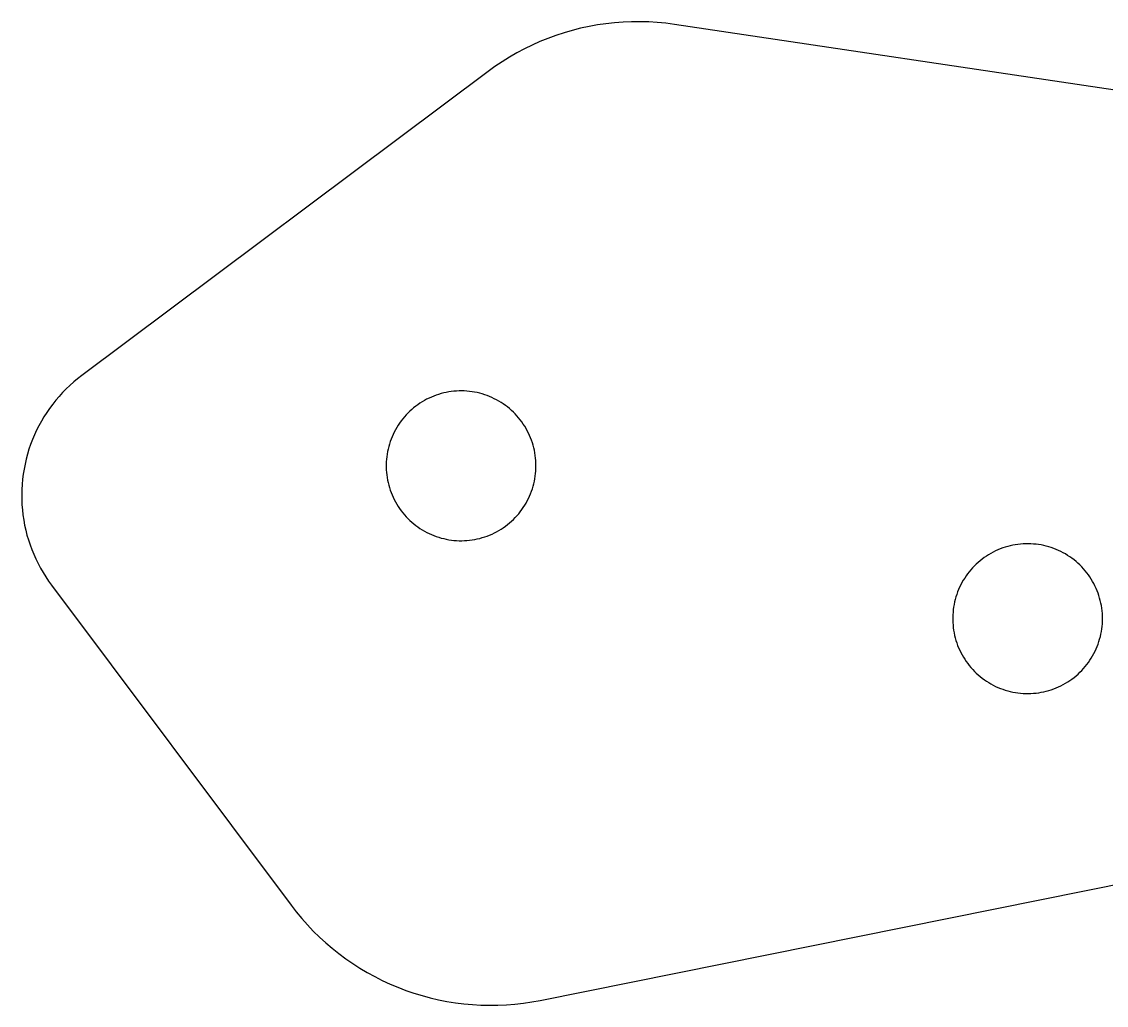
# Model space of a CAD drawing. Header units: millimetres. Extents: x 1015 to 1415, y -25 to 475.
# Drawn here: x 1209.78 to 1231.5, y 26.69 to 46.39 of the extents above; entities that cross this region are included whole.
import ezdxf

# ---------------------------------------------------------------- set-up
doc = ezdxf.new("R2010")
doc.units = ezdxf.units.MM
doc.header["$MEASUREMENT"] = 0
doc.layers.add('corte', color=1, linetype='Continuous', true_color=0xff0000)

msp = doc.modelspace()

# ---------------------------------------------------------------- linework, layer by layer
at = {"layer": 'corte', "linetype": 'Continuous', "lineweight": 25}
for p, q in [((1221.14, 46.293), (1220.972, 46.256)), ((1221.309, 46.323), (1221.14, 46.293)), ((1221.479, 46.348), (1221.309, 46.323)), ((1221.65, 46.367), (1221.479, 46.348)), ((1221.821, 46.38), (1221.65, 46.367)), ((1221.993, 46.387), (1221.821, 46.38)), ((1222.165, 46.388), (1221.993, 46.387)), ((1222.336, 46.383), (1222.165, 46.388)), ((1222.508, 46.373), (1222.336, 46.383)), ((1222.679, 46.356), (1222.508, 46.373)), ((1222.849, 46.334), (1222.679, 46.356)), ((1247.845, 42.612), (1222.849, 46.334)), ((1220.316, 46.054), (1220.157, 45.99)), ((1220.477, 46.113), (1220.316, 46.054)), ((1220.64, 46.167), (1220.477, 46.113)), ((1220.805, 46.214), (1220.64, 46.167)), ((1220.972, 46.256), (1220.805, 46.214)), ((1219.845, 45.844), (1219.693, 45.764)), ((1220, 45.92), (1219.845, 45.844)), ((1220.157, 45.99), (1220, 45.92)), ((1219.544, 45.678), (1219.399, 45.587)), ((1219.693, 45.764), (1219.544, 45.678)), ((1219.256, 45.492), (1219.117, 45.391)), ((1219.399, 45.587), (1219.256, 45.492)), ((1219.117, 45.391), (1210.979, 39.3)), ((1210.743, 39.104), (1210.669, 39.033)), ((1210.82, 39.172), (1210.743, 39.104)), ((1210.898, 39.238), (1210.82, 39.172)), ((1210.979, 39.3), (1210.898, 39.238)), ((1210.597, 38.96), (1210.528, 38.884)), ((1210.669, 39.033), (1210.597, 38.96)), ((1218.03, 38.89), (1217.982, 38.87)), ((1218.079, 38.908), (1218.03, 38.89)), ((1218.128, 38.924), (1218.079, 38.908)), ((1218.178, 38.939), (1218.128, 38.924)), ((1218.229, 38.952), (1218.178, 38.939)), ((1218.28, 38.963), (1218.229, 38.952)), ((1218.331, 38.973), (1218.28, 38.963)), ((1218.382, 38.98), (1218.331, 38.973)), ((1218.434, 38.986), (1218.382, 38.98)), ((1218.486, 38.99), (1218.434, 38.986)), ((1218.538, 38.992), (1218.486, 38.99)), ((1218.59, 38.993), (1218.538, 38.992)), ((1218.642, 38.992), (1218.59, 38.993)), ((1218.694, 38.988), (1218.642, 38.992)), ((1218.746, 38.984), (1218.694, 38.988)), ((1218.797, 38.977), (1218.746, 38.984)), ((1218.849, 38.968), (1218.797, 38.977)), ((1218.9, 38.958), (1218.849, 38.968)), ((1218.951, 38.946), (1218.9, 38.958)), ((1219.001, 38.932), (1218.951, 38.946)), ((1219.05, 38.916), (1219.001, 38.932)), ((1219.1, 38.899), (1219.05, 38.916)), ((1219.148, 38.88), (1219.1, 38.899)), ((1210.398, 38.726), (1210.337, 38.644)), ((1210.462, 38.806), (1210.398, 38.726)), ((1210.528, 38.884), (1210.462, 38.806)), ((1217.668, 38.686), (1217.627, 38.654)), ((1217.71, 38.717), (1217.668, 38.686)), ((1217.753, 38.746), (1217.71, 38.717)), ((1217.797, 38.774), (1217.753, 38.746)), ((1217.842, 38.8), (1217.797, 38.774)), ((1217.888, 38.825), (1217.842, 38.8)), ((1217.935, 38.848), (1217.888, 38.825)), ((1217.982, 38.87), (1217.935, 38.848)), ((1219.196, 38.86), (1219.148, 38.88)), ((1219.243, 38.837), (1219.196, 38.86)), ((1219.289, 38.813), (1219.243, 38.837)), ((1219.335, 38.788), (1219.289, 38.813)), ((1219.379, 38.761), (1219.335, 38.788)), ((1219.423, 38.732), (1219.379, 38.761)), ((1219.465, 38.702), (1219.423, 38.732)), ((1219.506, 38.671), (1219.465, 38.702)), ((1219.547, 38.638), (1219.506, 38.671)), ((1210.223, 38.473), (1210.171, 38.385)), ((1210.279, 38.56), (1210.223, 38.473)), ((1210.337, 38.644), (1210.279, 38.56)), ((1217.441, 38.472), (1217.408, 38.432)), ((1217.476, 38.511), (1217.441, 38.472)), ((1217.512, 38.549), (1217.476, 38.511)), ((1217.549, 38.585), (1217.512, 38.549)), ((1217.588, 38.62), (1217.549, 38.585)), ((1217.627, 38.654), (1217.588, 38.62)), ((1219.586, 38.603), (1219.547, 38.638)), ((1219.624, 38.568), (1219.586, 38.603)), ((1219.661, 38.531), (1219.624, 38.568)), ((1219.696, 38.493), (1219.661, 38.531)), ((1219.73, 38.453), (1219.696, 38.493)), ((1219.763, 38.413), (1219.73, 38.453)), ((1210.122, 38.295), (1210.076, 38.204)), ((1210.171, 38.385), (1210.122, 38.295)), ((1217.289, 38.261), (1217.263, 38.216)), ((1217.317, 38.306), (1217.289, 38.261)), ((1217.346, 38.349), (1217.317, 38.306)), ((1217.376, 38.391), (1217.346, 38.349)), ((1217.408, 38.432), (1217.376, 38.391)), ((1219.794, 38.371), (1219.763, 38.413)), ((1219.823, 38.328), (1219.794, 38.371)), ((1219.852, 38.284), (1219.823, 38.328)), ((1219.878, 38.24), (1219.852, 38.284)), ((1219.904, 38.194), (1219.878, 38.24)), ((1209.993, 38.017), (1209.956, 37.921)), ((1210.033, 38.111), (1209.993, 38.017)), ((1210.076, 38.204), (1210.033, 38.111)), ((1217.176, 38.027), (1217.158, 37.978)), ((1217.195, 38.076), (1217.176, 38.027)), ((1217.216, 38.123), (1217.195, 38.076)), ((1217.239, 38.17), (1217.216, 38.123)), ((1217.263, 38.216), (1217.239, 38.17)), ((1219.927, 38.148), (1219.904, 38.194)), ((1219.949, 38.1), (1219.927, 38.148)), ((1219.969, 38.052), (1219.949, 38.1)), ((1219.988, 38.004), (1219.969, 38.052)), ((1209.923, 37.824), (1209.893, 37.726)), ((1209.956, 37.921), (1209.923, 37.824)), ((1217.115, 37.828), (1217.105, 37.777)), ((1217.128, 37.879), (1217.115, 37.828)), ((1217.142, 37.929), (1217.128, 37.879)), ((1217.158, 37.978), (1217.142, 37.929)), ((1220.005, 37.955), (1219.988, 38.004)), ((1220.02, 37.905), (1220.005, 37.955)), ((1220.033, 37.854), (1220.02, 37.905)), ((1220.045, 37.804), (1220.033, 37.854)), ((1220.055, 37.753), (1220.045, 37.804)), ((1209.867, 37.627), (1209.844, 37.527)), ((1209.893, 37.726), (1209.867, 37.627)), ((1217.083, 37.623), (1217.079, 37.571)), ((1217.088, 37.674), (1217.083, 37.623)), ((1217.096, 37.726), (1217.088, 37.674)), ((1217.105, 37.777), (1217.096, 37.726)), ((1220.063, 37.701), (1220.055, 37.753)), ((1220.069, 37.649), (1220.063, 37.701)), ((1220.074, 37.598), (1220.069, 37.649)), ((1220.077, 37.546), (1220.074, 37.598)), ((1209.824, 37.427), (1209.807, 37.326)), ((1209.844, 37.527), (1209.824, 37.427)), ((1217.079, 37.571), (1217.078, 37.519)), ((1217.078, 37.519), (1217.078, 37.466)), ((1217.078, 37.466), (1217.08, 37.414)), ((1217.08, 37.414), (1217.083, 37.362)), ((1220.069, 37.338), (1220.074, 37.389)), ((1220.074, 37.389), (1220.077, 37.441)), ((1220.077, 37.493), (1220.077, 37.546)), ((1220.077, 37.441), (1220.077, 37.493)), ((1209.795, 37.224), (1209.785, 37.122)), ((1209.807, 37.326), (1209.795, 37.224)), ((1217.083, 37.362), (1217.089, 37.311)), ((1217.089, 37.311), (1217.096, 37.259)), ((1217.096, 37.259), (1217.105, 37.208)), ((1217.105, 37.208), (1217.116, 37.157)), ((1217.116, 37.157), (1217.128, 37.106)), ((1220.034, 37.133), (1220.045, 37.183)), ((1220.045, 37.183), (1220.055, 37.234)), ((1220.055, 37.234), (1220.063, 37.286)), ((1220.063, 37.286), (1220.069, 37.338)), ((1209.779, 37.02), (1209.777, 36.917)), ((1209.785, 37.122), (1209.779, 37.02)), ((1217.128, 37.106), (1217.142, 37.056)), ((1217.142, 37.056), (1217.158, 37.007)), ((1217.158, 37.007), (1217.176, 36.958)), ((1217.176, 36.958), (1217.196, 36.91)), ((1219.949, 36.887), (1219.97, 36.934)), ((1219.97, 36.934), (1219.988, 36.983)), ((1219.988, 36.983), (1220.005, 37.032)), ((1220.005, 37.032), (1220.02, 37.082)), ((1220.02, 37.082), (1220.034, 37.133)), ((1209.777, 36.917), (1209.778, 36.815)), ((1209.778, 36.815), (1209.783, 36.713)), ((1217.196, 36.91), (1217.217, 36.862)), ((1217.217, 36.862), (1217.239, 36.815)), ((1217.239, 36.815), (1217.264, 36.769)), ((1217.264, 36.769), (1217.29, 36.724)), ((1217.29, 36.724), (1217.317, 36.68)), ((1219.852, 36.702), (1219.879, 36.747)), ((1219.879, 36.747), (1219.904, 36.793)), ((1219.904, 36.793), (1219.928, 36.839)), ((1219.928, 36.839), (1219.949, 36.887)), ((1209.783, 36.713), (1209.791, 36.611)), ((1209.791, 36.611), (1209.802, 36.509)), ((1209.802, 36.509), (1209.817, 36.407)), ((1217.317, 36.68), (1217.346, 36.636)), ((1217.346, 36.636), (1217.377, 36.594)), ((1217.377, 36.594), (1217.409, 36.553)), ((1217.409, 36.553), (1217.442, 36.513)), ((1217.442, 36.513), (1217.477, 36.474)), ((1219.697, 36.494), (1219.731, 36.534)), ((1219.731, 36.534), (1219.763, 36.574)), ((1219.763, 36.574), (1219.794, 36.616)), ((1219.794, 36.616), (1219.824, 36.659)), ((1219.824, 36.659), (1219.852, 36.702)), ((1209.817, 36.407), (1209.836, 36.307)), ((1209.836, 36.307), (1209.858, 36.207)), ((1217.477, 36.474), (1217.513, 36.437)), ((1217.513, 36.437), (1217.55, 36.4)), ((1217.55, 36.4), (1217.588, 36.365)), ((1217.588, 36.365), (1217.628, 36.332)), ((1217.628, 36.332), (1217.669, 36.299)), ((1217.669, 36.299), (1217.711, 36.269)), ((1219.423, 36.254), (1219.466, 36.284)), ((1219.466, 36.284), (1219.507, 36.316)), ((1219.507, 36.316), (1219.548, 36.349)), ((1219.548, 36.349), (1219.587, 36.383)), ((1219.587, 36.383), (1219.625, 36.419)), ((1219.625, 36.419), (1219.661, 36.456)), ((1219.661, 36.456), (1219.697, 36.494)), ((1209.858, 36.207), (1209.883, 36.107)), ((1209.883, 36.107), (1209.912, 36.009)), ((1217.711, 36.269), (1217.754, 36.239)), ((1217.754, 36.239), (1217.798, 36.211)), ((1217.798, 36.211), (1217.843, 36.185)), ((1217.843, 36.185), (1217.889, 36.16)), ((1217.889, 36.16), (1217.935, 36.137)), ((1217.935, 36.137), (1217.983, 36.116)), ((1217.983, 36.116), (1218.031, 36.096)), ((1218.031, 36.096), (1218.08, 36.078)), ((1218.08, 36.078), (1218.129, 36.062)), ((1218.129, 36.062), (1218.179, 36.047)), ((1219.002, 36.054), (1219.051, 36.07)), ((1219.051, 36.07), (1219.1, 36.087)), ((1219.1, 36.087), (1219.149, 36.106)), ((1219.149, 36.106), (1219.197, 36.127)), ((1219.197, 36.127), (1219.244, 36.149)), ((1219.244, 36.149), (1219.29, 36.173)), ((1219.29, 36.173), (1219.335, 36.199)), ((1219.335, 36.199), (1219.38, 36.226)), ((1219.38, 36.226), (1219.423, 36.254)), ((1209.912, 36.009), (1209.944, 35.912)), ((1209.944, 35.912), (1209.979, 35.816)), ((1218.179, 36.047), (1218.23, 36.034)), ((1218.23, 36.034), (1218.281, 36.023)), ((1218.281, 36.023), (1218.332, 36.013)), ((1218.332, 36.013), (1218.383, 36.006)), ((1218.383, 36.006), (1218.435, 36)), ((1218.435, 36), (1218.487, 35.996)), ((1218.487, 35.996), (1218.539, 35.993)), ((1218.539, 35.993), (1218.591, 35.993)), ((1218.591, 35.993), (1218.643, 35.994)), ((1218.643, 35.994), (1218.695, 35.998)), ((1218.695, 35.998), (1218.747, 36.003)), ((1218.747, 36.003), (1218.798, 36.009)), ((1218.798, 36.009), (1218.85, 36.018)), ((1218.85, 36.018), (1218.901, 36.028)), ((1218.901, 36.028), (1218.951, 36.04)), ((1218.951, 36.04), (1219.002, 36.054)), ((1229.426, 35.847), (1229.377, 35.829)), ((1229.475, 35.863), (1229.426, 35.847)), ((1229.525, 35.878), (1229.475, 35.863)), ((1229.576, 35.891), (1229.525, 35.878)), ((1229.627, 35.902), (1229.576, 35.891)), ((1229.678, 35.912), (1229.627, 35.902)), ((1229.729, 35.919), (1229.678, 35.912)), ((1229.781, 35.925), (1229.729, 35.919)), ((1229.833, 35.929), (1229.781, 35.925)), ((1229.885, 35.932), (1229.833, 35.929)), ((1229.937, 35.932), (1229.885, 35.932)), ((1229.989, 35.931), (1229.937, 35.932)), ((1230.041, 35.927), (1229.989, 35.931)), ((1230.093, 35.923), (1230.041, 35.927)), ((1230.145, 35.916), (1230.093, 35.923)), ((1230.196, 35.907), (1230.145, 35.916)), ((1230.247, 35.897), (1230.196, 35.907)), ((1230.298, 35.885), (1230.247, 35.897)), ((1230.348, 35.871), (1230.298, 35.885)), ((1230.397, 35.856), (1230.348, 35.871)), ((1230.447, 35.838), (1230.397, 35.856)), ((1209.979, 35.816), (1210.018, 35.721)), ((1210.018, 35.721), (1210.06, 35.627)), ((1210.06, 35.627), (1210.105, 35.535)), ((1229.057, 35.656), (1229.015, 35.625)), ((1229.1, 35.685), (1229.057, 35.656)), ((1229.144, 35.713), (1229.1, 35.685)), ((1229.189, 35.739), (1229.144, 35.713)), ((1229.235, 35.764), (1229.189, 35.739)), ((1229.282, 35.787), (1229.235, 35.764)), ((1229.329, 35.809), (1229.282, 35.787)), ((1229.377, 35.829), (1229.329, 35.809)), ((1230.495, 35.819), (1230.447, 35.838)), ((1230.543, 35.799), (1230.495, 35.819)), ((1230.59, 35.776), (1230.543, 35.799)), ((1230.636, 35.752), (1230.59, 35.776)), ((1230.682, 35.727), (1230.636, 35.752)), ((1230.726, 35.7), (1230.682, 35.727)), ((1230.77, 35.671), (1230.726, 35.7)), ((1230.812, 35.641), (1230.77, 35.671)), ((1230.854, 35.61), (1230.812, 35.641)), ((1210.105, 35.535), (1210.153, 35.445)), ((1210.153, 35.445), (1210.204, 35.356)), ((1228.788, 35.411), (1228.755, 35.371)), ((1228.823, 35.45), (1228.788, 35.411)), ((1228.859, 35.488), (1228.823, 35.45)), ((1228.896, 35.524), (1228.859, 35.488)), ((1228.935, 35.559), (1228.896, 35.524)), ((1228.974, 35.593), (1228.935, 35.559)), ((1229.015, 35.625), (1228.974, 35.593)), ((1230.894, 35.577), (1230.854, 35.61)), ((1230.933, 35.542), (1230.894, 35.577)), ((1230.971, 35.507), (1230.933, 35.542)), ((1231.008, 35.47), (1230.971, 35.507)), ((1231.043, 35.432), (1231.008, 35.47)), ((1231.077, 35.392), (1231.043, 35.432)), ((1210.204, 35.356), (1210.258, 35.269)), ((1210.258, 35.269), (1210.315, 35.184)), ((1228.636, 35.2), (1228.61, 35.155)), ((1228.664, 35.245), (1228.636, 35.2)), ((1228.693, 35.288), (1228.664, 35.245)), ((1228.723, 35.33), (1228.693, 35.288)), ((1228.755, 35.371), (1228.723, 35.33)), ((1231.11, 35.352), (1231.077, 35.392)), ((1231.141, 35.31), (1231.11, 35.352)), ((1231.171, 35.267), (1231.141, 35.31)), ((1231.199, 35.223), (1231.171, 35.267)), ((1231.225, 35.179), (1231.199, 35.223)), ((1210.315, 35.184), (1210.375, 35.101)), ((1210.375, 35.101), (1215.173, 28.692)), ((1228.542, 35.015), (1228.523, 34.966)), ((1228.563, 35.062), (1228.542, 35.015)), ((1228.586, 35.109), (1228.563, 35.062)), ((1228.61, 35.155), (1228.586, 35.109)), ((1231.251, 35.133), (1231.225, 35.179)), ((1231.274, 35.087), (1231.251, 35.133)), ((1231.296, 35.039), (1231.274, 35.087)), ((1231.316, 34.991), (1231.296, 35.039)), ((1231.335, 34.943), (1231.316, 34.991)), ((1228.462, 34.767), (1228.452, 34.716)), ((1228.475, 34.818), (1228.462, 34.767)), ((1228.489, 34.868), (1228.475, 34.818)), ((1228.505, 34.917), (1228.489, 34.868)), ((1228.523, 34.966), (1228.505, 34.917)), ((1231.352, 34.894), (1231.335, 34.943)), ((1231.367, 34.844), (1231.352, 34.894)), ((1231.38, 34.793), (1231.367, 34.844)), ((1231.392, 34.743), (1231.38, 34.793)), ((1228.43, 34.562), (1228.427, 34.51)), ((1228.436, 34.613), (1228.43, 34.562)), ((1228.443, 34.665), (1228.436, 34.613)), ((1228.452, 34.716), (1228.443, 34.665)), ((1231.402, 34.692), (1231.392, 34.743)), ((1231.41, 34.64), (1231.402, 34.692)), ((1231.416, 34.588), (1231.41, 34.64)), ((1231.421, 34.537), (1231.416, 34.588)), ((1228.427, 34.51), (1228.425, 34.458)), ((1228.425, 34.458), (1228.425, 34.405)), ((1228.425, 34.405), (1228.427, 34.353)), ((1228.427, 34.353), (1228.43, 34.302)), ((1231.416, 34.277), (1231.421, 34.328)), ((1231.424, 34.485), (1231.421, 34.537)), ((1231.421, 34.328), (1231.424, 34.38)), ((1231.425, 34.433), (1231.424, 34.485)), ((1231.424, 34.38), (1231.425, 34.433)), ((1228.43, 34.302), (1228.436, 34.25)), ((1228.436, 34.25), (1228.443, 34.198)), ((1228.443, 34.198), (1228.452, 34.147)), ((1228.452, 34.147), (1228.463, 34.096)), ((1231.381, 34.072), (1231.392, 34.122)), ((1231.392, 34.122), (1231.402, 34.173)), ((1231.402, 34.173), (1231.41, 34.225)), ((1231.41, 34.225), (1231.416, 34.277)), ((1228.463, 34.096), (1228.475, 34.045)), ((1228.475, 34.045), (1228.489, 33.995)), ((1228.489, 33.995), (1228.506, 33.946)), ((1228.506, 33.946), (1228.523, 33.897)), ((1228.523, 33.897), (1228.543, 33.849)), ((1231.317, 33.874), (1231.335, 33.922)), ((1231.335, 33.922), (1231.352, 33.971)), ((1231.352, 33.971), (1231.367, 34.021)), ((1231.367, 34.021), (1231.381, 34.072)), ((1228.543, 33.849), (1228.564, 33.801)), ((1228.564, 33.801), (1228.586, 33.754)), ((1228.586, 33.754), (1228.611, 33.708)), ((1228.611, 33.708), (1228.637, 33.663)), ((1231.199, 33.641), (1231.226, 33.686)), ((1231.226, 33.686), (1231.251, 33.732)), ((1231.251, 33.732), (1231.275, 33.778)), ((1231.275, 33.778), (1231.296, 33.826)), ((1231.296, 33.826), (1231.317, 33.874)), ((1228.637, 33.663), (1228.664, 33.619)), ((1228.664, 33.619), (1228.693, 33.575)), ((1228.693, 33.575), (1228.724, 33.533)), ((1228.724, 33.533), (1228.756, 33.492)), ((1228.756, 33.492), (1228.789, 33.452)), ((1231.044, 33.433), (1231.078, 33.473)), ((1231.078, 33.473), (1231.11, 33.513)), ((1231.11, 33.513), (1231.141, 33.555)), ((1231.141, 33.555), (1231.171, 33.598)), ((1231.171, 33.598), (1231.199, 33.641)), ((1228.789, 33.452), (1228.824, 33.413)), ((1228.824, 33.413), (1228.86, 33.376)), ((1228.86, 33.376), (1228.897, 33.339)), ((1228.897, 33.339), (1228.935, 33.304)), ((1228.935, 33.304), (1228.975, 33.271)), ((1228.975, 33.271), (1229.016, 33.238)), ((1229.016, 33.238), (1229.058, 33.208)), ((1230.813, 33.223), (1230.854, 33.255)), ((1230.854, 33.255), (1230.895, 33.288)), ((1230.895, 33.288), (1230.934, 33.322)), ((1230.934, 33.322), (1230.972, 33.358)), ((1230.972, 33.358), (1231.008, 33.395)), ((1231.008, 33.395), (1231.044, 33.433)), ((1229.058, 33.208), (1229.101, 33.178)), ((1229.101, 33.178), (1229.145, 33.15)), ((1229.145, 33.15), (1229.19, 33.124)), ((1229.19, 33.124), (1229.236, 33.099)), ((1229.236, 33.099), (1229.283, 33.076)), ((1229.283, 33.076), (1229.33, 33.055)), ((1229.33, 33.055), (1229.378, 33.035)), ((1229.378, 33.035), (1229.427, 33.017)), ((1230.398, 33.009), (1230.448, 33.026)), ((1230.448, 33.026), (1230.496, 33.045)), ((1230.496, 33.045), (1230.544, 33.066)), ((1230.544, 33.066), (1230.591, 33.088)), ((1230.591, 33.088), (1230.637, 33.112)), ((1230.637, 33.112), (1230.682, 33.138)), ((1230.682, 33.138), (1230.727, 33.165)), ((1230.727, 33.165), (1230.77, 33.193)), ((1230.77, 33.193), (1230.813, 33.223)), ((1229.427, 33.017), (1229.476, 33.001)), ((1229.476, 33.001), (1229.526, 32.986)), ((1229.526, 32.986), (1229.577, 32.973)), ((1229.577, 32.973), (1229.628, 32.962)), ((1229.628, 32.962), (1229.679, 32.952)), ((1229.679, 32.952), (1229.73, 32.945)), ((1229.73, 32.945), (1229.782, 32.939)), ((1229.782, 32.939), (1229.834, 32.935)), ((1229.834, 32.935), (1229.886, 32.933)), ((1229.886, 32.933), (1229.938, 32.932)), ((1229.938, 32.932), (1229.99, 32.933)), ((1229.99, 32.933), (1230.042, 32.937)), ((1230.042, 32.937), (1230.094, 32.942)), ((1230.094, 32.942), (1230.146, 32.948)), ((1230.146, 32.948), (1230.197, 32.957)), ((1230.197, 32.957), (1230.248, 32.967)), ((1230.248, 32.967), (1230.299, 32.979)), ((1230.299, 32.979), (1230.349, 32.993)), ((1230.349, 32.993), (1230.398, 33.009)), ((1220.162, 26.786), (1247.601, 32.306)), ((1215.173, 28.692), (1215.277, 28.557)), ((1215.277, 28.557), (1215.386, 28.425)), ((1215.386, 28.425), (1215.5, 28.298)), ((1215.5, 28.298), (1215.618, 28.174)), ((1215.618, 28.174), (1215.74, 28.055)), ((1215.74, 28.055), (1215.866, 27.94)), ((1215.866, 27.94), (1215.996, 27.829)), ((1215.996, 27.829), (1216.129, 27.723)), ((1216.129, 27.723), (1216.266, 27.621)), ((1216.266, 27.621), (1216.407, 27.524)), ((1216.407, 27.524), (1216.551, 27.432)), ((1216.551, 27.432), (1216.697, 27.345)), ((1216.697, 27.345), (1216.847, 27.263)), ((1216.847, 27.263), (1217, 27.186)), ((1217, 27.186), (1217.155, 27.114)), ((1217.155, 27.114), (1217.312, 27.048)), ((1217.312, 27.048), (1217.471, 26.987)), ((1217.471, 26.987), (1217.633, 26.932)), ((1217.633, 26.932), (1217.796, 26.882)), ((1217.796, 26.882), (1217.961, 26.837)), ((1217.961, 26.837), (1218.127, 26.799)), ((1218.127, 26.799), (1218.295, 26.766)), ((1218.295, 26.766), (1218.463, 26.739)), ((1218.463, 26.739), (1218.633, 26.717)), ((1219.655, 26.711), (1219.825, 26.73)), ((1219.825, 26.73), (1219.994, 26.755)), ((1219.994, 26.755), (1220.162, 26.786)), ((1218.633, 26.717), (1218.803, 26.702)), ((1218.803, 26.702), (1218.973, 26.692)), ((1218.973, 26.692), (1219.144, 26.688)), ((1219.144, 26.688), (1219.314, 26.69)), ((1219.314, 26.69), (1219.485, 26.697)), ((1219.485, 26.697), (1219.655, 26.711))]:
    msp.add_line(p, q, dxfattribs=at)

doc.saveas('drawing.dxf')
